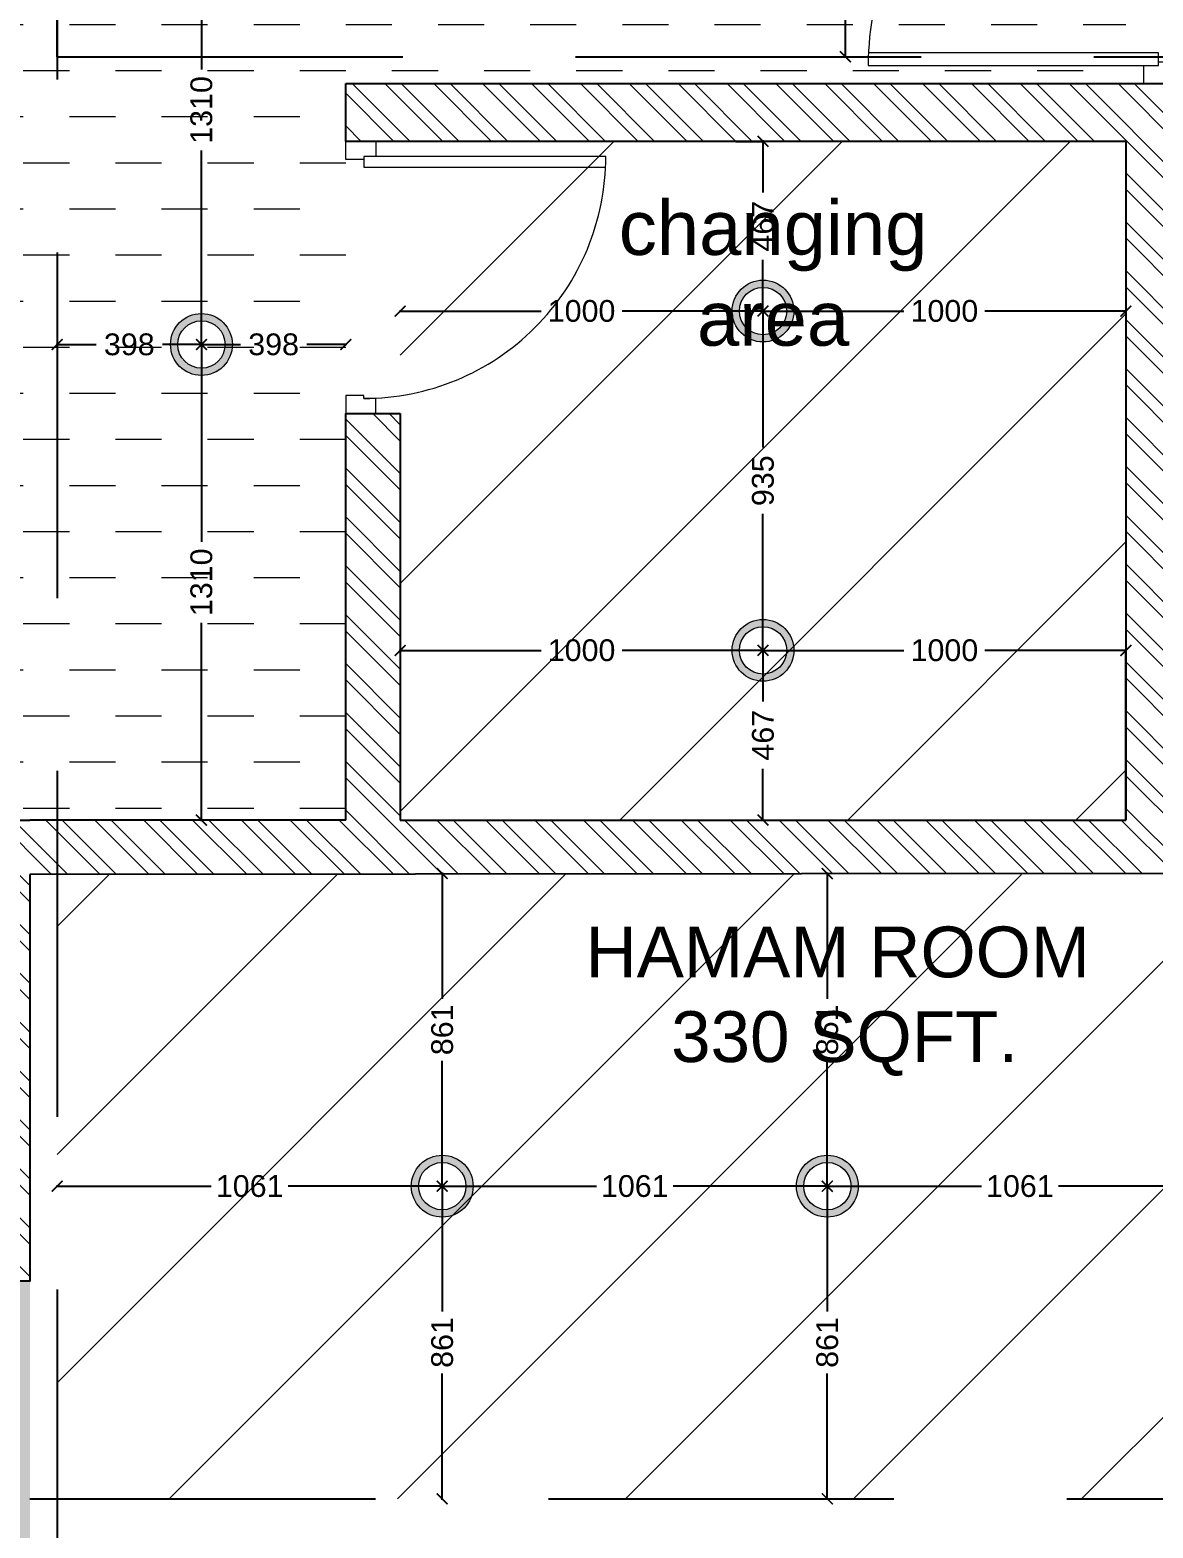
# Model space of a CAD drawing. Header units: millimetres. Extents: x 1464389 to 1998638, y -29162 to 256806.
# Drawn here: x 1709926 to 1713021, y 201143 to 205271 of the extents above; entities that cross this region are included whole.
import ezdxf

# ---------------------------------------------------------------- set-up
doc = ezdxf.new("R2010")
doc.units = ezdxf.units.MM
doc.header["$LTSCALE"] = 15
doc.header["$PDMODE"] = 35
doc.linetypes.add('HIDDEN', pattern=[9.525, 6.35, -3.175])
doc.layers.get('0').update_dxf_attribs({"lineweight": 5})
for name, color, linetype in [('COLUMN', 14, 'Continuous'), ('NEW WALL', 5, 'Continuous'), ('S-beamline-7', 8, 'HIDDEN'), ('S-rcshd-252', 252, 'Continuous'), ('Text', 250, 'Continuous')]:
    doc.layers.add(name, color=color, linetype=linetype)
for name, color, linetype, lineweight in [('dimension', 1, 'Continuous', 25), ('DOOR', 124, 'Continuous', 9), ('Hatch', 252, 'Continuous', 15), ('ledge wall line', 252, 'Continuous', 13)]:
    doc.layers.add(name, color=color, linetype=linetype, lineweight=lineweight)
doc.styles.add('ARIAL', font='arial.ttf')
doc.dimstyles.new('SC-25', dxfattribs={"dimtxt": 60, "dimasz": 30, "dimexe": 0, "dimexo": 0, "dimgap": 25, "dimtad": 0, "dimdec": 0, "dimzin": 0, "dimdsep": 46, "dimtxsty": 'ARIAL', "dimblk": 'ARCHTICK', "dimcen": 0.09, "dimdle": 3, "dimclrd": 251, "dimclre": 251, "dimclrt": 1, "dimadec": 0, "dimazin": 0, "dimtfac": 1, "dimtdec": 0, "dimtofl": 0, "dimtmove": 0, "dimatfit": 2, "dimfxl": 100, "dimtolj": 1, "dimtzin": 0, "dimarcsym": 0})
pattern_1 = [(45, (845976.2, -70323.26), (-314.30896, 314.30896), [])]

# ---------------------------------------------------------------- blocks, each defined once
blk = doc.blocks.new('C')
at = {"layer": 'S-rcshd-252'}
h = blk.add_hatch(color=1, dxfattribs=at)
h.dxf.hatch_style = 1
h.paths.add_polyline_path([(2188410.8, 910773.9), (2187960.8, 910773.9), (2187960.8, 909873.9), (2188260.8, 909873.9), (2188410.8, 909873.9)])
h.paths.add_polyline_path([(2188410.8, 899640.6), (2188260.8, 899640.6), (2187960.8, 899640.6), (2187960.8, 898740.6), (2188410.8, 898740.6)])
h.paths.add_polyline_path([(2188710.8, 896750.2), (2187960.8, 896750.2), (2187960.8, 896550.3), (2188710.8, 896550.3)])
h.paths.add_polyline_path([(2193256.1, 899640.7), (2192781.1, 899640.7), (2192781.1, 898685.7), (2193256.1, 898685.7)])
h.paths.add_polyline_path([(2193196.1, 896750.3), (2193134.9, 896750.3), (2193134.9, 896550.3), (2193196.1, 896550.3)])
h.paths.add_polyline_path([(2193346.1, 896613.9), (2193196.1, 896613.9), (2193196.1, 896550.3), (2193346.1, 896550.3)])
h.paths.add_polyline_path([(2193736.1, 896750.3), (2193196.1, 896750.3), (2193196.1, 896613.9), (2193736.1, 896613.9)])
h.paths.add_polyline_path([(2193886.1, 896613.9), (2193736.1, 896613.9), (2193346.1, 896613.9), (2193346.1, 896550.3), (2193886.1, 896550.3)])
h.paths.add_polyline_path([(2193886.1, 896750.3), (2193736.1, 896750.3), (2193736.1, 896613.9), (2193886.1, 896613.9)])
h.paths.add_polyline_path([(2198475.1, 899035.7), (2198000.1, 899035.7), (2198000.1, 898722.4), (2198475.1, 898720.3)])
h.paths.add_polyline_path([(2198475.1, 899650.7), (2198000.1, 899650.7), (2198000.1, 899035.7), (2198475.1, 899035.7)])
h.paths.add_polyline_path([(2203030.1, 897189.7), (2202880.1, 897189.7), (2202880.1, 896750.3), (2203030.1, 896750.3)])
h.paths.add_polyline_path([(2203145.1, 897189.7), (2203030.1, 897189.7), (2203030.1, 896750.3), (2203145.1, 896750.3)])
h.paths.add_polyline_path([(2203145.1, 896750.3), (2203030.1, 896750.3), (2203030.1, 896550.3), (2203145.1, 896550.3)])
h.paths.add_polyline_path([(2203030.1, 896750.3), (2202880.1, 896750.3), (2202880.1, 896550.3), (2203030.1, 896550.3)])
h.paths.add_polyline_path([(2203030.1, 896550.3), (2202880.1, 896550.3), (2202880.1, 896519.7), (2203030.1, 896519.7)])
h.paths.add_polyline_path([(2203145.1, 896550.3), (2203030.1, 896550.3), (2203030.1, 896519.7), (2203145.1, 896519.7)])
h.paths.add_polyline_path([(2208039.1, 896750.3), (2207774.1, 896750.3), (2207774.1, 896550.3), (2208039.1, 896550.3)])
h.paths.add_polyline_path([(2208039.1, 897189.7), (2207774.1, 897189.7), (2207774.1, 896750.3), (2208039.1, 896750.3)])
h.paths.add_polyline_path([(2208039.1, 896550.3), (2207774.1, 896550.3), (2207774.1, 896519.7), (2208039.1, 896519.7)])
h.paths.add_polyline_path([(2208039.1, 901490.7), (2207774.1, 901490.7), (2207774.1, 900690.7), (2208039.1, 900690.7)])
h.paths.add_polyline_path([(2208039.1, 905637.7), (2207694.1, 905637.7), (2207694.1, 904837.7), (2208039.1, 904837.7)])
h.paths.add_polyline_path([(2208039.1, 909711.8), (2207694.1, 909711.7), (2207694.1, 908911.8), (2208039.1, 908911.8)])
h.paths.add_polyline_path([(2203059.9, 910773.9), (2202609.9, 910773.9), (2202609.9, 909873.9), (2203059.9, 909873.9)])
h.paths.add_polyline_path([(2198475.1, 910773.9), (2198025.1, 910773.9), (2198025.1, 909873.9), (2198475.1, 909873.9)])
h.paths.add_polyline_path([(2193259.9, 910773.9), (2192809.9, 910773.9), (2192809.9, 909873.9), (2193259.9, 909873.9)])
blk = doc.blocks.new('3rd floor beam')
at = {"layer": 'S-beamline-7', "color": 9, "ltscale": 10, "true_color": 0xc7c8ca}
for points in [[(2184470, 751922.7), (2184470, 738187.3)], [(2184470, 742460.8), (2189315.3, 742460.8), (2189315.3, 743060.8), (2184470, 743060.8)], [(2184395, 738487.3), (2188765.3, 738487.3)]]:
    blk.add_lwpolyline(points, dxfattribs=at)
blk = doc.blocks.new('D900')
for points in [[(0, 840), (0, 900), (100, 900), (100, 850), (60, 850), (60, 840)], [(0, 60), (0, 0), (100, 0), (100, 50), (60, 50), (60, 60)]]:
    blk.add_lwpolyline(points, close=True)
blk.add_lwpolyline([(60, 850, -0.414214), (860, 50), (60, 50), (60, 85), (859.2, 85)], format="xyb")
blk = doc.blocks.new('DOOR')
at = {"layer": 'DOOR', "xscale": -1}
blk.add_blockref('D900', (880482.9, -153810.7), dxfattribs=at)
at = {"layer": 'DOOR', "xscale": -0.8333333333323137, "yscale": 0.8333333333323137, "zscale": 0.8333333333323137, "rotation": 180}
blk.add_blockref('D900', (878182.9, -153970.1), dxfattribs=at)
blk = doc.blocks.new('INTRNAL WALLS')
at = {"layer": 'ledge wall line'}
h = blk.add_hatch(dxfattribs=at)
h.set_pattern_fill('ANSI32', color=256, scale=10, angle=90)
h.paths.add_polyline_path([(881832.9, -153970.1), (884112.1, -153970.1), (884112.1, -153820.1), (881682.9, -153820.1), (881682.9, -157110.1), (881832.9, -157110.1)])
h.paths.add_polyline_path([(882311.7, -149582.3), (883965, -149582.3), (883964.8, -149432.3), (881861.7, -149432.3), (881861.7, -147926.9), (881711.7, -147926.9), (881711.7, -149582.3), (882161.7, -149582.3), (882161.7, -152470.1), (881711.7, -152470.1), (881711.7, -152620.1), (883962.1, -152620.1), (883962.1, -152820.1), (884112.1, -152820.1), (884112.1, -152470.1), (882311.7, -152470.1)])
h.paths.add_polyline_path([(880482.9, -151120.1), (875066.9, -151120.1), (875066.9, -151270.1), (876949.9, -151270.1), (876949.9, -152620.1), (877891.2, -152620.1), (877891.2, -152470.1), (877099.9, -152470.1), (877099.9, -151270.1), (878641.4, -151270.1), (878641.4, -152620.1), (878787.5, -152620.1), (878787.5, -151270.1), (878932.9, -151270.1), (880332.9, -151270.1), (880332.9, -152470.1), (879537.7, -152470.1), (879537.7, -152620.1), (880332.9, -152620.1), (880332.9, -152910.7), (880482.9, -152910.7)])
h.paths.add_polyline_path([(880482.9, -148960.9), (880482.9, -147926.9), (880332.9, -147926.9), (880332.9, -148960.9), (874916.9, -148960.9), (874916.9, -149110.9), (880332.9, -149110.9), (880332.9, -150220.1), (880482.9, -150220.1)])
h.paths.add_polyline_path([(880482.9, -146876.9), (877312.6, -146876.9), (877312.6, -144170.9), (880332.9, -144645.5), (880332.9, -145976.9), (880482.9, -145976.9), (880482.9, -144517.2), (876790.9, -143937), (876790.9, -143774.9), (876640.9, -143774.9), (876640.9, -144065.3), (877162.6, -144147.3), (877162.6, -146876.9), (875066.9, -146876.9), (875066.9, -147026.9), (880482.9, -147026.9)])
h.paths.add_polyline_path([(884112.1, -145078.1), (881711.7, -144708.4), (881711.7, -145076.9), (881861.7, -145076.9), (881861.7, -144883.2), (883962.1, -145206.8), (883962.1, -146876.9), (881711.7, -146876.9), (881711.7, -147026.9), (883962.1, -147026.9), (883967.2, -151569.4), (884117.2, -151569.4)])
h.paths.add_polyline_path([(886926.9, -144297.6), (886776.9, -144274.5), (886776.9, -148282.3), (884114.6, -148282.3), (884114.7, -148432.3), (886926.9, -148432.3)])
h.paths.add_polyline_path([(889910.9, -149432.3), (889910.9, -144757.5), (889760.9, -144734.2), (889760.9, -149432.3), (886221.1, -149432.3), (886221.1, -149582.3), (889760.9, -149582.3), (889760.9, -155900.1), (889910.9, -155900.1)])
h.paths.add_polyline_path([(881637.9, -158065.1), (881682.9, -158065.1), (881682.9, -157965.1), (881537.9, -157965.1), (881537.9, -159250.4), (881637.9, -159250.4)])
h.paths.add_polyline_path([(882036.8, -160000.4), (881537.9, -160000.4), (881537.9, -160100.4), (882036.8, -160100.4)])
h.paths.add_polyline_path([(884112.1, -154870.1), (883962.1, -154870.1), (883962.1, -157860.1), (884112.1, -157860.1)])
h.paths.add_polyline_path([(880782.9, -155840), (880482.9, -155840), (880482.9, -153810.7), (878182.9, -153810.7), (878182.9, -153970.1), (880332.9, -153970.1), (880332.9, -155840), (878332.9, -155840), (878332.9, -154720.1), (878182.9, -154720.1), (878182.9, -155840), (877312.6, -155840), (877162.6, -155840), (877162.6, -157110.2), (877312.6, -157110.2), (877312.6, -155990), (880783, -155987.3)])
h.paths.add_polyline_path([(876412.6, -155840), (875066.9, -155840), (875066.9, -155990), (876412.6, -155990)])
h.paths.add_polyline_path([(876862.6, -157860), (875066.9, -157860), (875066.9, -158010), (876862.6, -158010)])
h.paths.add_polyline_path([(876791.2, -142736.2), (876640.9, -142713.9), (876640.9, -142875.9), (876791.2, -142875.9)])
h.paths.add_polyline_path([(884112.1, -143864.2), (883962.1, -143840.9), (883962.1, -144155.2), (884112.1, -144155.2)])
at = {"layer": 'NEW WALL'}
for p, q in [((878182.9, -153810.7), (880482.9, -153810.7)), ((878182.9, -153970.1), (878182.9, -153810.7)), ((880332.9, -153970.1), (878182.9, -153970.1)), ((880332.9, -153970.1), (880332.9, -155840)), ((878182.9, -155840), (878182.9, -154720.1)), ((878182.9, -154720.1), (878332.9, -154720.1)), ((878332.9, -154720.1), (878332.9, -155840)), ((878182.9, -155840), (877312.6, -155840)), ((878332.9, -155840), (880332.9, -155840)), ((880782.9, -155987.3), (877312.6, -155990))]:
    blk.add_line(p, q, dxfattribs=at)
blk.add_lwpolyline([(877312.6, -155990), (877312.6, -157110.2), (877162.6, -157110.2), (877162.6, -155840), (877312.6, -155840)], dxfattribs=at)
blk = doc.blocks.new('Hanging light')
h = blk.add_hatch(color=30)
h.dxf.hatch_style = 1
h.set_gradient(color1=(242, 103, 34), color2=(255, 255, 0), name='CYLINDER')
h.paths.add_polyline_path([(163326.4, 34665.3, 1), (163155.9, 34665.3, 1)])
h.paths.add_polyline_path([(163175.9, 34665.3, -1), (163306.4, 34665.3, -1)], flags=16)
at = {"color": 3}
for radius in [85.2, 65.2]:
    blk.add_circle((163241.2, 34665.3), radius, dxfattribs=at)
blk = doc.blocks.new('_ArchTick')
at = {"color": 0, "linetype": 'ByBlock', "const_width": 0.15}
blk.add_lwpolyline([(-0.5, -0.5), (0.5, 0.5)], dxfattribs=at)
blk = doc.blocks.new('*D1171')
at = {"color": 251, "lineweight": -2, "ltscale": 0.25, "transparency": 16777216}
for p, q in [((1709998, 204404.3), (1710108.5, 204404.3)), ((1710401.7, 204404.3), (1710291.1, 204404.3))]:
    blk.add_line(p, q, dxfattribs=at)
at = {"layer": 'Defpoints', "color": 0, "ltscale": 0.25, "transparency": 16777216}
for p in [(1710001, 204404.3), (1710001, 204404.3), (1710398.7, 204404.3)]:
    blk.add_point(p, dxfattribs=at)
at = {"color": 251, "lineweight": -2, "ltscale": 0.25, "transparency": 16777216, "xscale": 30, "yscale": 30, "zscale": 30, "rotation": 180}
blk.add_blockref('_ArchTick', (1710001, 204404.3), dxfattribs=at)
at = {"color": 251, "lineweight": -2, "ltscale": 0.25, "transparency": 16777216, "xscale": 30, "yscale": 30, "zscale": 30}
blk.add_blockref('_ArchTick', (1710398.7, 204404.3), dxfattribs=at)
at = {"color": 1, "ltscale": 0.25, "transparency": 16777216, "insert": (1710199.8, 204404.3), "char_height": 60, "attachment_point": 5, "style": 'ARIAL'}
blk.add_mtext('\\A1;398', dxfattribs=at)
blk = doc.blocks.new('*D1172')
at = {"color": 251, "lineweight": -2, "ltscale": 0.25, "transparency": 16777216}
for p, q in [((1710395.7, 204404.3), (1710506.2, 204404.3)), ((1710799.3, 204404.3), (1710688.8, 204404.3))]:
    blk.add_line(p, q, dxfattribs=at)
at = {"layer": 'Defpoints', "color": 0, "ltscale": 0.25, "transparency": 16777216}
for p in [(1710398.7, 204404.3), (1710796.3, 204404.3), (1710796.3, 204404.3)]:
    blk.add_point(p, dxfattribs=at)
at = {"color": 251, "lineweight": -2, "ltscale": 0.25, "transparency": 16777216, "xscale": 30, "yscale": 30, "zscale": 30, "rotation": 180}
blk.add_blockref('_ArchTick', (1710398.7, 204404.3), dxfattribs=at)
at = {"color": 251, "lineweight": -2, "ltscale": 0.25, "transparency": 16777216, "xscale": 30, "yscale": 30, "zscale": 30}
blk.add_blockref('_ArchTick', (1710796.3, 204404.3), dxfattribs=at)
at = {"color": 1, "ltscale": 0.25, "transparency": 16777216, "insert": (1710597.5, 204404.3), "char_height": 60, "attachment_point": 5, "style": 'ARIAL'}
blk.add_mtext('\\A1;398', dxfattribs=at)
blk = doc.blocks.new('*D1173')
at = {"color": 251, "lineweight": -2, "ltscale": 0.25, "transparency": 16777216}
for p, q in [((1710398.7, 205699.8), (1710398.7, 205162.2)), ((1710398.7, 205696.8), (1710398.7, 205696.8)), ((1710398.7, 204401.3), (1710398.7, 204938.9)), ((1710398.7, 204404.3), (1710398.7, 204404.3))]:
    blk.add_line(p, q, dxfattribs=at)
at = {"layer": 'Defpoints', "color": 0, "ltscale": 0.25, "transparency": 16777216}
for p in [(1710398.7, 205696.8), (1710398.7, 205696.8), (1710398.7, 204404.3)]:
    blk.add_point(p, dxfattribs=at)
at = {"color": 251, "lineweight": -2, "ltscale": 0.25, "transparency": 16777216, "xscale": 30, "yscale": 30, "zscale": 30}
for p, rotation in [((1710398.7, 205696.8), 90), ((1710398.7, 204404.3), 270)]:
    blk.add_blockref('_ArchTick', p, dxfattribs=dict(at, rotation=rotation))
at = {"color": 1, "ltscale": 0.25, "transparency": 16777216, "insert": (1710398.7, 205050.5), "char_height": 60, "attachment_point": 5, "rotation": 90, "style": 'ARIAL'}
blk.add_mtext('\\A1;1310', dxfattribs=at)
blk = doc.blocks.new('*D1174')
at = {"color": 251, "lineweight": -2, "ltscale": 0.25, "transparency": 16777216}
for p, q in [((1710398.7, 204407.3), (1710398.7, 203860.8)), ((1710398.7, 204404.3), (1710398.7, 204404.3)), ((1710398.7, 203091), (1710398.7, 203637.5)), ((1710398.7, 203094), (1710398.7, 203094))]:
    blk.add_line(p, q, dxfattribs=at)
at = {"layer": 'Defpoints', "color": 0, "ltscale": 0.25, "transparency": 16777216}
for p in [(1710398.7, 204404.3), (1710398.7, 203094), (1710398.7, 203094)]:
    blk.add_point(p, dxfattribs=at)
at = {"color": 251, "lineweight": -2, "ltscale": 0.25, "transparency": 16777216, "xscale": 30, "yscale": 30, "zscale": 30}
for p, rotation in [((1710398.7, 204404.3), 90), ((1710398.7, 203094), 270)]:
    blk.add_blockref('_ArchTick', p, dxfattribs=dict(at, rotation=rotation))
at = {"color": 1, "ltscale": 0.25, "transparency": 16777216, "insert": (1710398.7, 203749.1), "char_height": 60, "attachment_point": 5, "rotation": 90, "style": 'ARIAL'}
blk.add_mtext('\\A1;1310', dxfattribs=at)
blk = doc.blocks.new('*D1178')
at = {"color": 251, "lineweight": -2, "ltscale": 0.25, "transparency": 16777216}
for p, q in [((1712173.6, 205721.6), (1712173.6, 205543.5)), ((1712173.6, 205718.6), (1712173.6, 205718.6)), ((1712173.6, 205194.3), (1712173.6, 205372.5)), ((1712173.6, 205197.3), (1712173.6, 205197.3))]:
    blk.add_line(p, q, dxfattribs=at)
at = {"layer": 'Defpoints', "color": 0, "ltscale": 0.25, "transparency": 16777216}
for p in [(1712173.6, 205718.6), (1712173.6, 205197.3), (1712173.6, 205197.3)]:
    blk.add_point(p, dxfattribs=at)
at = {"color": 251, "lineweight": -2, "ltscale": 0.25, "transparency": 16777216, "xscale": 30, "yscale": 30, "zscale": 30}
for p, rotation in [((1712173.6, 205718.6), 90), ((1712173.6, 205197.3), 270)]:
    blk.add_blockref('_ArchTick', p, dxfattribs=dict(at, rotation=rotation))
at = {"color": 1, "ltscale": 0.25, "transparency": 16777216, "insert": (1712173.6, 205458), "char_height": 60, "attachment_point": 5, "rotation": 90, "style": 'ARIAL'}
blk.add_mtext('\\A1;521', dxfattribs=at)
blk = doc.blocks.new('*D874')
at = {"layer": 'Defpoints', "color": 0, "ltscale": 0.25, "transparency": 16777216}
for p in [(1711946.3, 203561.5), (1711946.3, 203094), (1711946.3, 203094)]:
    blk.add_point(p, dxfattribs=at)
at = {"layer": 'dimension', "color": 251, "lineweight": -2, "ltscale": 0.25, "transparency": 16777216}
for p, q in [((1711946.3, 203564.5), (1711946.3, 203420.2)), ((1711946.3, 203561.5), (1711946.3, 203561.5)), ((1711946.3, 203091), (1711946.3, 203235.2)), ((1711946.3, 203094), (1711946.3, 203094))]:
    blk.add_line(p, q, dxfattribs=at)
at = {"layer": 'dimension', "color": 251, "lineweight": -2, "ltscale": 0.25, "transparency": 16777216, "xscale": 30, "yscale": 30, "zscale": 30}
for p, rotation in [((1711946.3, 203561.5), 90), ((1711946.3, 203094), 270)]:
    blk.add_blockref('_ArchTick', p, dxfattribs=dict(at, rotation=rotation))
at = {"layer": 'dimension', "color": 1, "ltscale": 0.25, "transparency": 16777216, "insert": (1711946.3, 203327.7), "char_height": 60, "attachment_point": 5, "rotation": 90, "style": 'ARIAL'}
blk.add_mtext('\\A1;467', dxfattribs=at)
blk = doc.blocks.new('*D875')
at = {"layer": 'Defpoints', "color": 0, "ltscale": 0.25, "transparency": 16777216}
for p in [(1711871.3, 204963.9), (1711946.3, 204963.9), (1711946.3, 204496.4)]:
    blk.add_point(p, dxfattribs=at)
at = {"layer": 'dimension', "color": 251, "lineweight": -2, "ltscale": 0.25, "transparency": 16777216}
for p, q in [((1711871.3, 204963.9), (1711946.3, 204963.9)), ((1711946.3, 204966.9), (1711946.3, 204822.7)), ((1711946.3, 204493.4), (1711946.3, 204637.7)), ((1711946.3, 204496.4), (1711946.3, 204496.4))]:
    blk.add_line(p, q, dxfattribs=at)
at = {"layer": 'dimension', "color": 251, "lineweight": -2, "ltscale": 0.25, "transparency": 16777216, "xscale": 30, "yscale": 30, "zscale": 30}
for p, rotation in [((1711946.3, 204963.9), 90), ((1711946.3, 204496.4), 270)]:
    blk.add_blockref('_ArchTick', p, dxfattribs=dict(at, rotation=rotation))
at = {"layer": 'dimension', "color": 1, "ltscale": 0.25, "transparency": 16777216, "insert": (1711946.3, 204730.2), "char_height": 60, "attachment_point": 5, "rotation": 90, "style": 'ARIAL'}
blk.add_mtext('\\A1;467', dxfattribs=at)
blk = doc.blocks.new('*D876')
at = {"layer": 'Defpoints', "color": 0, "ltscale": 0.25, "transparency": 16777216}
for p in [(1711946.3, 204496.4), (1711946.3, 204496.4), (1711946.3, 203561.5)]:
    blk.add_point(p, dxfattribs=at)
at = {"layer": 'dimension', "color": 251, "lineweight": -2, "ltscale": 0.25, "transparency": 16777216}
for p, q in [((1711946.3, 204499.4), (1711946.3, 204120.5)), ((1711946.3, 204496.4), (1711946.3, 204496.4)), ((1711946.3, 203558.5), (1711946.3, 203937.4)), ((1711946.3, 203561.5), (1711946.3, 203561.5))]:
    blk.add_line(p, q, dxfattribs=at)
at = {"layer": 'dimension', "color": 251, "lineweight": -2, "ltscale": 0.25, "transparency": 16777216, "xscale": 30, "yscale": 30, "zscale": 30}
for p, rotation in [((1711946.3, 204496.4), 90), ((1711946.3, 203561.5), 270)]:
    blk.add_blockref('_ArchTick', p, dxfattribs=dict(at, rotation=rotation))
at = {"layer": 'dimension', "color": 1, "ltscale": 0.25, "transparency": 16777216, "insert": (1711946.3, 204028.9), "char_height": 60, "attachment_point": 5, "rotation": 90, "style": 'ARIAL'}
blk.add_mtext('\\A1;935', dxfattribs=at)
blk = doc.blocks.new('*D877')
at = {"layer": 'Defpoints', "color": 0, "ltscale": 0.25, "transparency": 16777216}
for p in [(1711946.3, 203558.5), (1712946.3, 203561.5), (1712946.3, 203094)]:
    blk.add_point(p, dxfattribs=at)
at = {"layer": 'dimension', "color": 251, "lineweight": -2, "ltscale": 0.25, "transparency": 16777216}
for p, q in [((1711943.3, 203561.5), (1712334.7, 203561.5)), ((1711946.3, 203558.5), (1711946.3, 203561.5)), ((1712949.3, 203561.5), (1712558, 203561.5)), ((1712946.3, 203094), (1712946.3, 203561.5))]:
    blk.add_line(p, q, dxfattribs=at)
at = {"layer": 'dimension', "color": 251, "lineweight": -2, "ltscale": 0.25, "transparency": 16777216, "xscale": 30, "yscale": 30, "zscale": 30, "rotation": 180}
blk.add_blockref('_ArchTick', (1711946.3, 203561.5), dxfattribs=at)
at = {"layer": 'dimension', "color": 251, "lineweight": -2, "ltscale": 0.25, "transparency": 16777216, "xscale": 30, "yscale": 30, "zscale": 30}
blk.add_blockref('_ArchTick', (1712946.3, 203561.5), dxfattribs=at)
at = {"layer": 'dimension', "color": 1, "ltscale": 0.25, "transparency": 16777216, "insert": (1712446.3, 203561.5), "char_height": 60, "attachment_point": 5, "style": 'ARIAL'}
blk.add_mtext('\\A1;1000', dxfattribs=at)
blk = doc.blocks.new('*D878')
at = {"layer": 'Defpoints', "color": 0, "ltscale": 0.25, "transparency": 16777216}
for p in [(1710946.3, 203653.9), (1710946.3, 203561.5), (1711946.3, 203560)]:
    blk.add_point(p, dxfattribs=at)
at = {"layer": 'dimension', "color": 251, "lineweight": -2, "ltscale": 0.25, "transparency": 16777216}
for p, q in [((1710946.3, 203653.9), (1710946.3, 203561.5)), ((1710943.3, 203561.5), (1711334.7, 203561.5)), ((1711949.3, 203561.5), (1711558, 203561.5)), ((1711946.3, 203560), (1711946.3, 203561.5))]:
    blk.add_line(p, q, dxfattribs=at)
at = {"layer": 'dimension', "color": 251, "lineweight": -2, "ltscale": 0.25, "transparency": 16777216, "xscale": 30, "yscale": 30, "zscale": 30, "rotation": 180}
blk.add_blockref('_ArchTick', (1710946.3, 203561.5), dxfattribs=at)
at = {"layer": 'dimension', "color": 251, "lineweight": -2, "ltscale": 0.25, "transparency": 16777216, "xscale": 30, "yscale": 30, "zscale": 30}
blk.add_blockref('_ArchTick', (1711946.3, 203561.5), dxfattribs=at)
at = {"layer": 'dimension', "color": 1, "ltscale": 0.25, "transparency": 16777216, "insert": (1711446.3, 203561.5), "char_height": 60, "attachment_point": 5, "style": 'ARIAL'}
blk.add_mtext('\\A1;1000', dxfattribs=at)
blk = doc.blocks.new('*D879')
at = {"layer": 'Defpoints', "color": 0, "ltscale": 0.25, "transparency": 16777216}
for p in [(1711946.3, 204496.4), (1712946.3, 204496.4), (1712946.3, 204493.4)]:
    blk.add_point(p, dxfattribs=at)
at = {"layer": 'dimension', "color": 251, "lineweight": -2, "ltscale": 0.25, "transparency": 16777216}
for p, q in [((1711943.3, 204496.4), (1712334.7, 204496.4)), ((1712949.3, 204496.4), (1712558, 204496.4)), ((1712946.3, 204493.4), (1712946.3, 204496.4))]:
    blk.add_line(p, q, dxfattribs=at)
at = {"layer": 'dimension', "color": 251, "lineweight": -2, "ltscale": 0.25, "transparency": 16777216, "xscale": 30, "yscale": 30, "zscale": 30, "rotation": 180}
blk.add_blockref('_ArchTick', (1711946.3, 204496.4), dxfattribs=at)
at = {"layer": 'dimension', "color": 251, "lineweight": -2, "ltscale": 0.25, "transparency": 16777216, "xscale": 30, "yscale": 30, "zscale": 30}
blk.add_blockref('_ArchTick', (1712946.3, 204496.4), dxfattribs=at)
at = {"layer": 'dimension', "color": 1, "ltscale": 0.25, "transparency": 16777216, "insert": (1712446.3, 204496.4), "char_height": 60, "attachment_point": 5, "style": 'ARIAL'}
blk.add_mtext('\\A1;1000', dxfattribs=at)
blk = doc.blocks.new('*D880')
at = {"layer": 'Defpoints', "color": 0, "ltscale": 0.25, "transparency": 16777216}
for p in [(1710946.3, 204496.4), (1711946.3, 204496.4), (1711946.3, 204496.4)]:
    blk.add_point(p, dxfattribs=at)
at = {"layer": 'dimension', "color": 251, "lineweight": -2, "ltscale": 0.25, "transparency": 16777216}
for p, q in [((1710943.3, 204496.4), (1711334.7, 204496.4)), ((1711949.3, 204496.4), (1711558, 204496.4))]:
    blk.add_line(p, q, dxfattribs=at)
at = {"layer": 'dimension', "color": 251, "lineweight": -2, "ltscale": 0.25, "transparency": 16777216, "xscale": 30, "yscale": 30, "zscale": 30, "rotation": 180}
blk.add_blockref('_ArchTick', (1710946.3, 204496.4), dxfattribs=at)
at = {"layer": 'dimension', "color": 251, "lineweight": -2, "ltscale": 0.25, "transparency": 16777216, "xscale": 30, "yscale": 30, "zscale": 30}
blk.add_blockref('_ArchTick', (1711946.3, 204496.4), dxfattribs=at)
at = {"layer": 'dimension', "color": 1, "ltscale": 0.25, "transparency": 16777216, "insert": (1711446.3, 204496.4), "char_height": 60, "attachment_point": 5, "style": 'ARIAL'}
blk.add_mtext('\\A1;1000', dxfattribs=at)
blk = doc.blocks.new('*D890')
at = {"layer": 'Defpoints', "color": 0, "ltscale": 0.25, "transparency": 16777216}
for p in [(1710001, 202085.2), (1710001, 202085.2), (1711062.3, 202085.2)]:
    blk.add_point(p, dxfattribs=at)
at = {"layer": 'dimension', "color": 251, "lineweight": -2, "ltscale": 0.25, "transparency": 16777216}
for p, q in [((1709998, 202085.2), (1710425.7, 202085.2)), ((1711065.3, 202085.2), (1710637.6, 202085.2))]:
    blk.add_line(p, q, dxfattribs=at)
at = {"layer": 'dimension', "color": 251, "lineweight": -2, "ltscale": 0.25, "transparency": 16777216, "xscale": 30, "yscale": 30, "zscale": 30, "rotation": 180}
blk.add_blockref('_ArchTick', (1710001, 202085.2), dxfattribs=at)
at = {"layer": 'dimension', "color": 251, "lineweight": -2, "ltscale": 0.25, "transparency": 16777216, "xscale": 30, "yscale": 30, "zscale": 30}
blk.add_blockref('_ArchTick', (1711062.3, 202085.2), dxfattribs=at)
at = {"layer": 'dimension', "color": 1, "ltscale": 0.25, "transparency": 16777216, "insert": (1710531.6, 202085.2), "char_height": 60, "attachment_point": 5, "style": 'ARIAL'}
blk.add_mtext('\\A1;1061', dxfattribs=at)
blk = doc.blocks.new('*D891')
at = {"layer": 'Defpoints', "color": 0, "ltscale": 0.25, "transparency": 16777216}
for p in [(1711062.3, 202085.2), (1712123.6, 202085.2), (1712123.6, 202085.2)]:
    blk.add_point(p, dxfattribs=at)
at = {"layer": 'dimension', "color": 251, "lineweight": -2, "ltscale": 0.25, "transparency": 16777216}
for p, q in [((1711059.3, 202085.2), (1711487, 202085.2)), ((1712126.6, 202085.2), (1711698.9, 202085.2))]:
    blk.add_line(p, q, dxfattribs=at)
at = {"layer": 'dimension', "color": 251, "lineweight": -2, "ltscale": 0.25, "transparency": 16777216, "xscale": 30, "yscale": 30, "zscale": 30, "rotation": 180}
blk.add_blockref('_ArchTick', (1711062.3, 202085.2), dxfattribs=at)
at = {"layer": 'dimension', "color": 251, "lineweight": -2, "ltscale": 0.25, "transparency": 16777216, "xscale": 30, "yscale": 30, "zscale": 30}
blk.add_blockref('_ArchTick', (1712123.6, 202085.2), dxfattribs=at)
at = {"layer": 'dimension', "color": 1, "ltscale": 0.25, "transparency": 16777216, "insert": (1711593, 202085.2), "char_height": 60, "attachment_point": 5, "style": 'ARIAL'}
blk.add_mtext('\\A1;1061', dxfattribs=at)
blk = doc.blocks.new('*D892')
at = {"layer": 'Defpoints', "color": 0, "ltscale": 0.25, "transparency": 16777216}
for p in [(1712123.6, 202085.2), (1713185, 202085.2), (1713185, 202085.2)]:
    blk.add_point(p, dxfattribs=at)
at = {"layer": 'dimension', "color": 251, "lineweight": -2, "ltscale": 0.25, "transparency": 16777216}
for p, q in [((1712120.6, 202085.2), (1712548.3, 202085.2)), ((1713188, 202085.2), (1712760.3, 202085.2))]:
    blk.add_line(p, q, dxfattribs=at)
at = {"layer": 'dimension', "color": 251, "lineweight": -2, "ltscale": 0.25, "transparency": 16777216, "xscale": 30, "yscale": 30, "zscale": 30, "rotation": 180}
blk.add_blockref('_ArchTick', (1712123.6, 202085.2), dxfattribs=at)
at = {"layer": 'dimension', "color": 251, "lineweight": -2, "ltscale": 0.25, "transparency": 16777216, "xscale": 30, "yscale": 30, "zscale": 30}
blk.add_blockref('_ArchTick', (1713185, 202085.2), dxfattribs=at)
at = {"layer": 'dimension', "color": 1, "ltscale": 0.25, "transparency": 16777216, "insert": (1712654.3, 202085.2), "char_height": 60, "attachment_point": 5, "style": 'ARIAL'}
blk.add_mtext('\\A1;1061', dxfattribs=at)
blk = doc.blocks.new('*D907')
at = {"layer": 'Defpoints', "color": 0, "ltscale": 0.25, "transparency": 16777216}
for p in [(1711062.3, 202946.7), (1711062.3, 202946.7), (1711062.3, 202085.2)]:
    blk.add_point(p, dxfattribs=at)
at = {"layer": 'dimension', "color": 251, "lineweight": -2, "ltscale": 0.25, "transparency": 16777216}
for p, q in [((1711062.3, 202949.7), (1711062.3, 202601.5)), ((1711062.3, 202946.7), (1711062.3, 202946.7)), ((1711062.3, 202082.2), (1711062.3, 202430.4)), ((1711062.3, 202085.2), (1711062.3, 202085.2))]:
    blk.add_line(p, q, dxfattribs=at)
at = {"layer": 'dimension', "color": 251, "lineweight": -2, "ltscale": 0.25, "transparency": 16777216, "xscale": 30, "yscale": 30, "zscale": 30}
for p, rotation in [((1711062.3, 202946.7), 90), ((1711062.3, 202085.2), 270)]:
    blk.add_blockref('_ArchTick', p, dxfattribs=dict(at, rotation=rotation))
at = {"layer": 'dimension', "color": 1, "ltscale": 0.25, "transparency": 16777216, "insert": (1711062.3, 202516), "char_height": 60, "attachment_point": 5, "rotation": 90, "style": 'ARIAL'}
blk.add_mtext('\\A1;861', dxfattribs=at)
blk = doc.blocks.new('*D908')
at = {"layer": 'Defpoints', "color": 0, "ltscale": 0.25, "transparency": 16777216}
for p in [(1711062.3, 202085.2), (1711062.3, 201223.8), (1711062.3, 201223.8)]:
    blk.add_point(p, dxfattribs=at)
at = {"layer": 'dimension', "color": 251, "lineweight": -2, "ltscale": 0.25, "transparency": 16777216}
for p, q in [((1711062.3, 202088.2), (1711062.3, 201740)), ((1711062.3, 202085.2), (1711062.3, 202085.2)), ((1711062.3, 201220.8), (1711062.3, 201569)), ((1711062.3, 201223.8), (1711062.3, 201223.8))]:
    blk.add_line(p, q, dxfattribs=at)
at = {"layer": 'dimension', "color": 251, "lineweight": -2, "ltscale": 0.25, "transparency": 16777216, "xscale": 30, "yscale": 30, "zscale": 30}
for p, rotation in [((1711062.3, 202085.2), 90), ((1711062.3, 201223.8), 270)]:
    blk.add_blockref('_ArchTick', p, dxfattribs=dict(at, rotation=rotation))
at = {"layer": 'dimension', "color": 1, "ltscale": 0.25, "transparency": 16777216, "insert": (1711062.3, 201654.5), "char_height": 60, "attachment_point": 5, "rotation": 90, "style": 'ARIAL'}
blk.add_mtext('\\A1;861', dxfattribs=at)
blk = doc.blocks.new('*D909')
at = {"layer": 'Defpoints', "color": 0, "ltscale": 0.25, "transparency": 16777216}
for p in [(1712123.6, 202946.7), (1712123.6, 202946.7), (1712123.6, 202085.2)]:
    blk.add_point(p, dxfattribs=at)
at = {"layer": 'dimension', "color": 251, "lineweight": -2, "ltscale": 0.25, "transparency": 16777216}
for p, q in [((1712123.6, 202949.7), (1712123.6, 202601.5)), ((1712123.6, 202946.7), (1712123.6, 202946.7)), ((1712123.6, 202082.2), (1712123.6, 202430.4)), ((1712123.6, 202085.2), (1712123.6, 202085.2))]:
    blk.add_line(p, q, dxfattribs=at)
at = {"layer": 'dimension', "color": 251, "lineweight": -2, "ltscale": 0.25, "transparency": 16777216, "xscale": 30, "yscale": 30, "zscale": 30}
for p, rotation in [((1712123.6, 202946.7), 90), ((1712123.6, 202085.2), 270)]:
    blk.add_blockref('_ArchTick', p, dxfattribs=dict(at, rotation=rotation))
at = {"layer": 'dimension', "color": 1, "ltscale": 0.25, "transparency": 16777216, "insert": (1712123.6, 202516), "char_height": 60, "attachment_point": 5, "rotation": 90, "style": 'ARIAL'}
blk.add_mtext('\\A1;861', dxfattribs=at)
blk = doc.blocks.new('*D910')
at = {"layer": 'Defpoints', "color": 0, "ltscale": 0.25, "transparency": 16777216}
for p in [(1712123.6, 202085.2), (1712123.6, 201223.8), (1712123.6, 201223.8)]:
    blk.add_point(p, dxfattribs=at)
at = {"layer": 'dimension', "color": 251, "lineweight": -2, "ltscale": 0.25, "transparency": 16777216}
for p, q in [((1712123.6, 202088.2), (1712123.6, 201740)), ((1712123.6, 202085.2), (1712123.6, 202085.2)), ((1712123.6, 201220.8), (1712123.6, 201569)), ((1712123.6, 201223.8), (1712123.6, 201223.8))]:
    blk.add_line(p, q, dxfattribs=at)
at = {"layer": 'dimension', "color": 251, "lineweight": -2, "ltscale": 0.25, "transparency": 16777216, "xscale": 30, "yscale": 30, "zscale": 30}
for p, rotation in [((1712123.6, 202085.2), 90), ((1712123.6, 201223.8), 270)]:
    blk.add_blockref('_ArchTick', p, dxfattribs=dict(at, rotation=rotation))
at = {"layer": 'dimension', "color": 1, "ltscale": 0.25, "transparency": 16777216, "insert": (1712123.6, 201654.5), "char_height": 60, "attachment_point": 5, "rotation": 90, "style": 'ARIAL'}
blk.add_mtext('\\A1;861', dxfattribs=at)

msp = doc.modelspace()

# ---------------------------------------------------------------- hatches: boundary and pattern name
at = {"true_color": 0x636466}
h = msp.add_hatch(dxfattribs=at)
h.set_pattern_fill('ANSI31', color=251, scale=140)
h.set_pattern_definition(pattern_1)
h.paths.add_polyline_path([(1712946.3, 204963.9), (1710946.3, 204963.9), (1710946.3, 203094), (1712946.3, 203094)])
h = msp.add_hatch(dxfattribs=at)
h.set_pattern_fill('ANSI31', color=251, scale=140)
h.set_pattern_definition(pattern_1)
h.paths.add_polyline_path([(1714246.3, 202944), (1710001, 202944), (1710001, 201223.8), (1714246.3, 201223.8)])
at = {"layer": 'Hatch'}
h = msp.add_hatch(dxfattribs=at)
h.set_pattern_fill('DASH', color=256, scale=40)
h.set_pattern_definition([(0, (495152.61, 340667.97), (127, 127), [127, -127])])
h.paths.add_polyline_path([(1710796.3, 205123.3), (1712946.3, 205123.3), (1712946.3, 206313.9), (1709563.3, 206313.9), (1709563.3, 207663.9), (1709401, 207663.9), (1709401, 203094), (1710796.3, 203094)])

# ---------------------------------------------------------------- linework, layer by layer
at = {"layer": 'NEW WALL'}
msp.add_line((1710796.3, 204213.9), (1710946.3, 204213.9), dxfattribs=at)
at = {"layer": 'S-beamline-7', "ltscale": 10}
msp.add_line((1710001, 205197.3), (1710001, 205797.3), dxfattribs=at)

# ---------------------------------------------------------------- block references
for name, p in [('INTRNAL WALLS', (832613.4, 358934)), ('DOOR', (832613.4, 358934)), ('Hanging light', (1548705.2, 169831.1)), ('Hanging light', (1547157.5, 169739)), ('Hanging light', (1548705.2, 168896.2)), ('Hanging light', (1547821.1, 167419.9)), ('Hanging light', (1548882.5, 167419.9))]:
    msp.add_blockref(name, p)
at = {"layer": 'COLUMN', "color": 240, "true_color": 0xed1f24}
for name, p in [('3rd floor beam', (-474469, -537263.5)), ('C', (-478484.8, -697816.8))]:
    msp.add_blockref(name, p, dxfattribs=at)

# ---------------------------------------------------------------- texts
at = {"layer": 'Text', "ltscale": 0.25, "attachment_point": 7, "style": 'ARIAL'}
for s, width, insert, char_height in [('\\pxqc;changing \\Parea', 1302.77, (1711322.8, 204398.8), 150), ('\\pxqc,t5;HAMAM ROOM\\P\\pq*;         330 SQFT.        \\P     ', 1896.1, (1711204.1, 202155.4), 140)]:
    msp.add_mtext_dynamic_manual_height_columns(s, width=width, gutter_width=250, heights=[0], dxfattribs=dict(at, insert=insert, char_height=char_height))

# ---------------------------------------------------------------- dimensions: what is measured, and where the dimension line sits
at = {"ltscale": 0.25}
for base, p1, p2, picture, middle in [((1712173.6, 205197.3), (1712173.6, 205718.6), (1712173.6, 205197.3), '*D1178', (1712173.6, 205458)), ((1710398.7, 203094), (1710398.7, 204404.3), (1710398.7, 203094), '*D1174', (1710398.7, 203749.1))]:
    dim = msp.add_linear_dim(base=base, p1=p1, p2=p2, angle=90, dimstyle='SC-25', dxfattribs=at)
    dim.commit()
    dim.dimension.update_dxf_attribs({"geometry": picture, "text_midpoint": middle})
dim = msp.add_linear_dim(base=(1710398.7, 205696.8), p1=(1710398.7, 204404.3), p2=(1710398.7, 205696.8), angle=90, text='1310', dimstyle='SC-25', dxfattribs=at)
dim.commit()
dim.dimension.update_dxf_attribs({"geometry": '*D1173', "text_midpoint": (1710398.7, 205050.5)})
for base, p2, picture, middle in [((1710001, 204404.3), (1710001, 204404.3), '*D1171', (1710199.8, 204404.3)), ((1710796.3, 204404.3), (1710796.3, 204404.3), '*D1172', (1710597.5, 204404.3))]:
    dim = msp.add_linear_dim(base=base, p1=(1710398.7, 204404.3), p2=p2, dimstyle='SC-25', dxfattribs=at)
    dim.commit()
    dim.dimension.update_dxf_attribs({"geometry": picture, "text_midpoint": middle})
at = {"layer": 'dimension', "ltscale": 0.25}
for base, p1, p2, picture, middle in [((1711946.3351, 204963.9077), (1711946.3351, 204496.4276), (1711871.3351, 204963.9077), '*D875', (1711946.3351, 204730.1677)), ((1711946.3, 204496.4), (1711946.3, 203561.5), (1711946.3, 204496.4), '*D876', (1711946.3, 204028.9)), ((1711946.3351, 203093.9872), (1711946.3351, 203561.4673), (1711946.3351, 203093.9872), '*D874', (1711946.3351, 203327.7273)), ((1711062.3019, 202946.6707), (1711062.3019, 202085.2349), (1711062.3019, 202946.6707), '*D907', (1711062.3019, 202515.9528)), ((1712123.6331, 202946.6707), (1712123.6331, 202085.2349), (1712123.6331, 202946.6707), '*D909', (1712123.6331, 202515.9528)), ((1711062.3, 201223.8), (1711062.3, 202085.2), (1711062.3, 201223.8), '*D908', (1711062.3, 201654.5)), ((1712123.6, 201223.8), (1712123.6, 202085.2), (1712123.6, 201223.8), '*D910', (1712123.6, 201654.5))]:
    dim = msp.add_linear_dim(base=base, p1=p1, p2=p2, angle=90, dimstyle='SC-25', dxfattribs=at)
    dim.commit()
    dim.dimension.update_dxf_attribs({"geometry": picture, "text_midpoint": middle})
for base, p1, p2, picture, middle in [((1711946.3, 204496.4), (1710946.3, 204496.4), (1711946.3, 204496.4), '*D880', (1711446.3, 204496.4)), ((1712946.3, 204496.4), (1711946.3, 204496.4), (1712946.3, 204493.4), '*D879', (1712446.3, 204496.4)), ((1710946.3, 203561.5), (1711946.3, 203560), (1710946.3, 203653.9), '*D878', (1711446.3, 203561.5)), ((1712946.3, 203561.5), (1711946.3, 203558.5), (1712946.3, 203094), '*D877', (1712446.3, 203561.5)), ((1710001, 202085.2), (1711062.3, 202085.2), (1710001, 202085.2), '*D890', (1710531.6, 202085.2)), ((1712123.6, 202085.2), (1711062.3, 202085.2), (1712123.6, 202085.2), '*D891', (1711593, 202085.2)), ((1713185, 202085.2), (1712123.6, 202085.2), (1713185, 202085.2), '*D892', (1712654.3, 202085.2))]:
    dim = msp.add_linear_dim(base=base, p1=p1, p2=p2, dimstyle='SC-25', dxfattribs=at)
    dim.commit()
    dim.dimension.update_dxf_attribs({"geometry": picture, "text_midpoint": middle})

doc.saveas('drawing.dxf')
